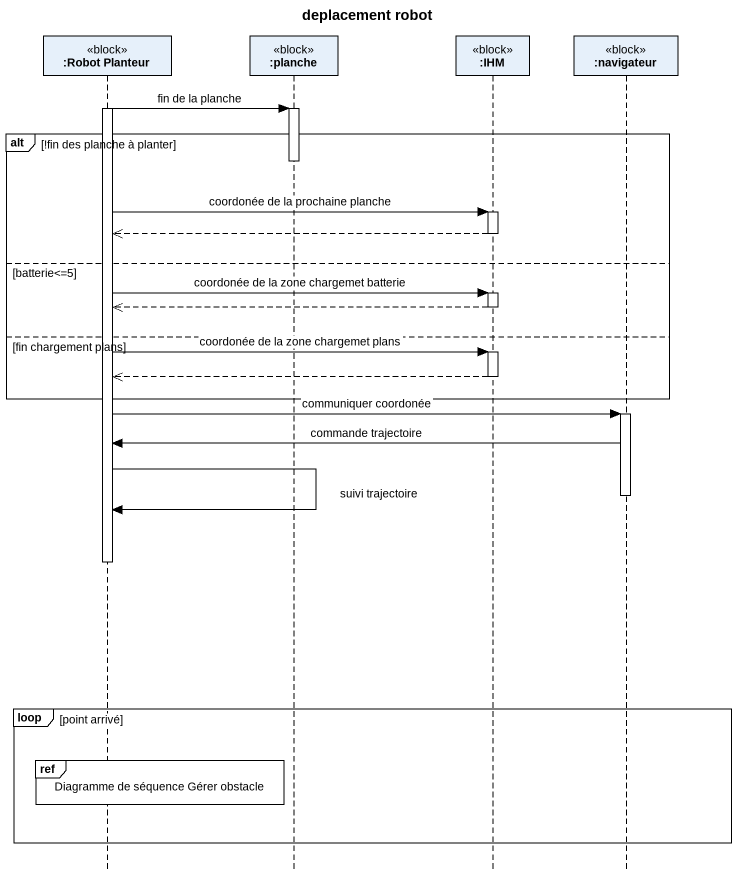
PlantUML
@startuml
title deplacement robot
hide footbox
participant ":Robot Planteur" as Robot_Planteur <<block>>
participant ":planche" as planche <<block>>
participant ":IHM" as IHM <<block>>
participant ":navigateur" as navigateur <<block>>

activate Robot_Planteur
Robot_Planteur -> planche : fin de la planche
activate planche
alt !fin des planche à planter
  deactivate planche
  Robot_Planteur -> IHM : coordonée de la prochaine planche
  activate IHM
  IHM -->> Robot_Planteur
  deactivate IHM
else batterie<=5
  Robot_Planteur -> IHM : coordonée de la zone chargemet batterie
  activate IHM
  IHM -->> Robot_Planteur
  deactivate IHM
else fin chargement plans
  Robot_Planteur -> IHM : coordonée de la zone chargemet plans
  activate IHM
  IHM -->> Robot_Planteur
  deactivate IHM
end
Robot_Planteur -> navigateur : communiquer coordonée
activate navigateur
navigateur -> Robot_Planteur : commande trajectoire
deactivate navigateur
Robot_Planteur -> Robot_Planteur : suivi trajectoire
deactivate Robot_Planteur
loop point arrivé
  ref over Robot_Planteur : Diagramme de séquence Gérer obstacle
end
@enduml
